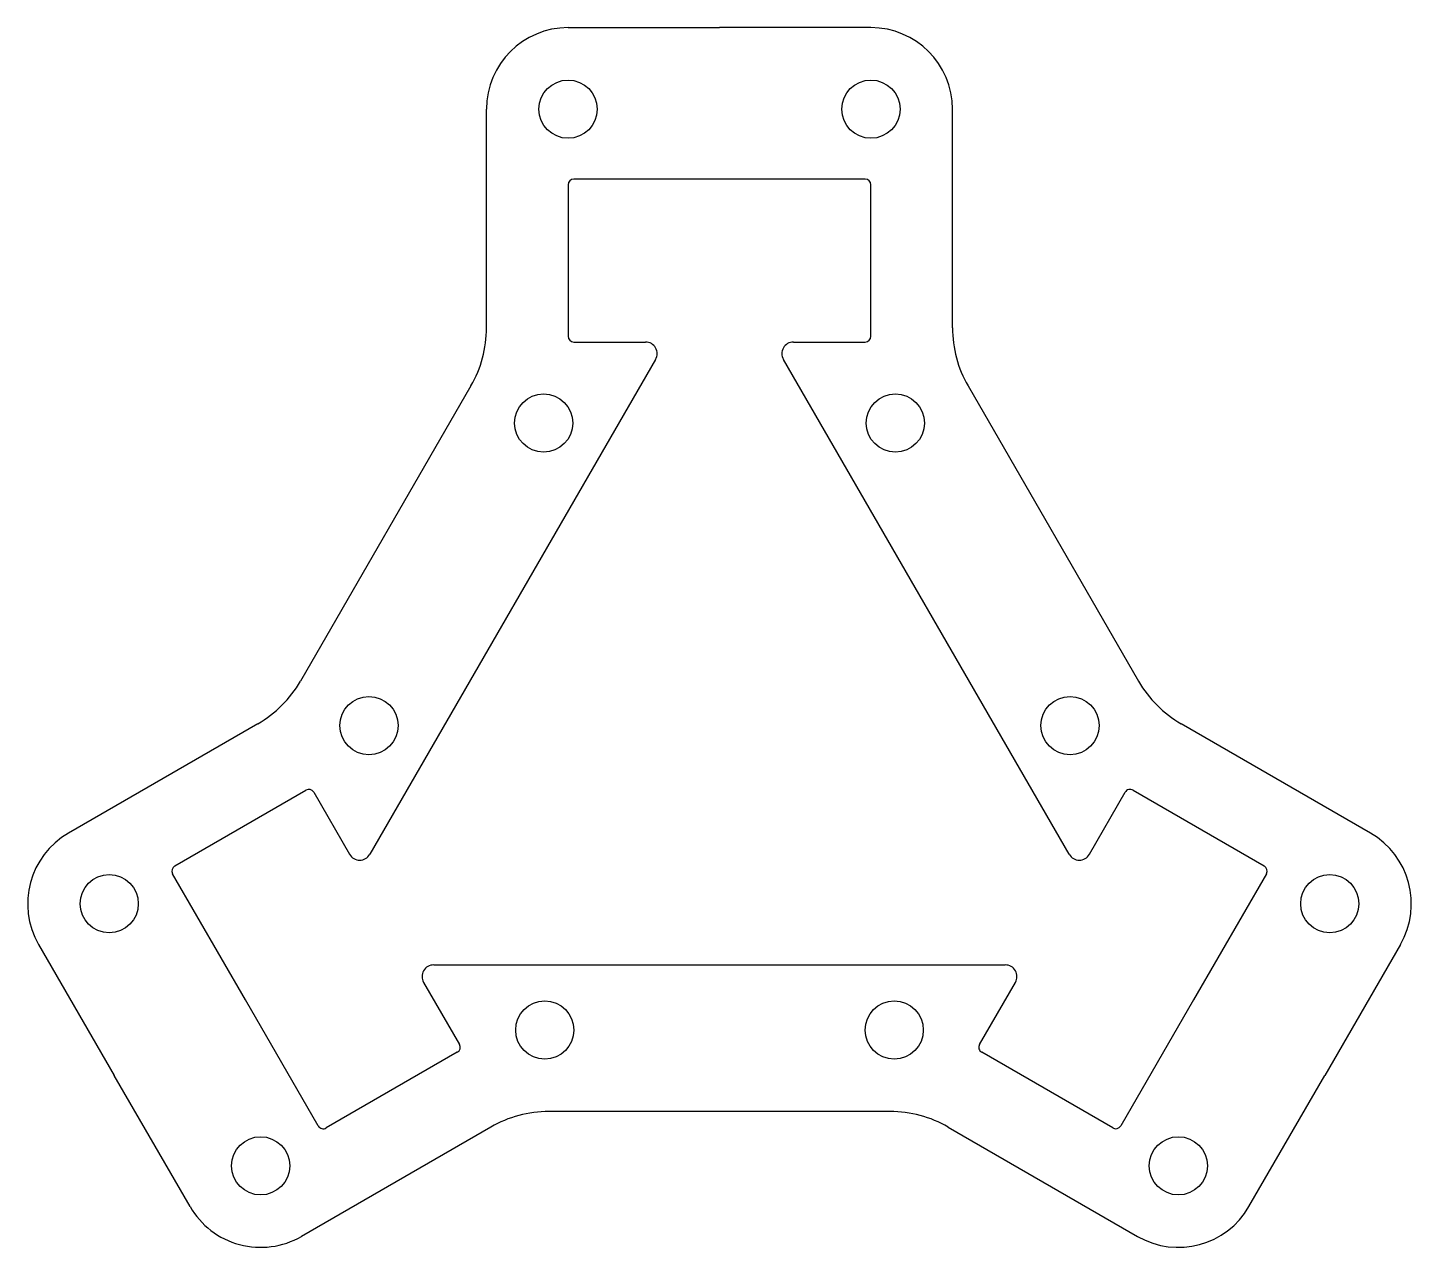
# Model space of a CAD drawing. Header units: millimetres. Extents: x -29.7 to 29.7, y -42.4 to 10.
import ezdxf

# ---------------------------------------------------------------- set-up
doc = ezdxf.new("R2010")
doc.units = ezdxf.units.MM
doc.layers.add('Body012_cs', color=7, linetype='CONTINUOUS')

msp = doc.modelspace()

# ---------------------------------------------------------------- linework, layer by layer
at = {"layer": 'Body012_cs'}
for p, q in [((-6.5, 10, 42.75), (0, 10, 42.75)), ((6.5, 10, 42.75), (0, 10, 42.75)), ((-10, -2.88675, 42.75), (-10, 6.5, 42.75)), ((10, -2.88675, 42.75), (10, 6.5, 42.75)), ((-6.5, 3.25, 42.75), (-6.5, -3.25, 42.75)), ((0, 3.5, 42.75), (-6.25, 3.5, 42.75)), ((6.25, 3.5, 42.75), (0, 3.5, 42.75)), ((6.5, -3.25, 42.75), (6.5, 3.25, 42.75)), ((-6.25, -3.5, 42.75), (-3.17543, -3.5, 42.75)), ((3.17543, -3.5, 42.75), (6.25, -3.5, 42.75)), ((-2.74241, -4.25, 42.75), (-15.0111, -25.5, 42.75)), ((15.0111, -25.5, 42.75), (2.74241, -4.25, 42.75)), ((-10.6699, -5.38675, 42.75), (-17.9904, -18.0662, 42.75)), ((10.6699, -5.38675, 42.75), (17.9904, -18.0662, 42.75)), ((-19.8205, -19.8964, 42.75), (-27.9497, -24.5897, 42.75)), ((27.9497, -24.5897, 42.75), (19.8205, -19.8964, 42.75)), ((-23.3851, -25.9958, 42.75), (-17.7559, -22.7458, 42.75)), ((-17.4144, -22.8373, 42.75), (-15.8771, -25.5, 42.75)), ((15.8771, -25.5, 42.75), (17.4144, -22.8373, 42.75)), ((17.7559, -22.7458, 42.75), (23.3851, -25.9958, 42.75)), ((-20.3516, -31.75, 42.75), (-23.4766, -26.3373, 42.75)), ((23.4766, -26.3373, 42.75), (20.3516, -31.75, 42.75)), ((-29.2308, -29.3708, 42.75), (-25.9808, -35, 42.75)), ((29.2308, -29.3708, 42.75), (25.9808, -35, 42.75)), ((-12.2687, -30.25, 42.75), (12.2687, -30.25, 42.75)), ((-12.7017, -31, 42.75), (-11.1644, -33.6627, 42.75)), ((11.1644, -33.6627, 42.75), (12.7017, -31, 42.75)), ((-17.2266, -37.1627, 42.75), (-20.3516, -31.75, 42.75)), ((20.3516, -31.75, 42.75), (17.2266, -37.1627, 42.75)), ((-11.2559, -34.0042, 42.75), (-16.8851, -37.2542, 42.75)), ((16.8851, -37.2542, 42.75), (11.2559, -34.0042, 42.75)), ((-22.7308, -40.6292, 42.75), (-25.9808, -35, 42.75)), ((22.7308, -40.6292, 42.75), (25.9808, -35, 42.75)), ((7.32051, -36.547, 42.75), (-7.32051, -36.547, 42.75)), ((-9.82051, -37.2169, 42.75), (-17.9497, -41.9103, 42.75)), ((9.82051, -37.2169, 42.75), (17.9497, -41.9103, 42.75))]:
    msp.add_line(p, q, dxfattribs=at)
for centre in [(-6.5, 6.5), (6.5, 6.5), (-7.54904, -6.98131), (7.54904, -6.98131), (-15.049, -19.9717), (15.049, -19.9717), (-26.1997, -27.6208), (26.1997, -27.6208), (-7.5, -33.047), (7.5, -33.047), (-19.6997, -38.8792), (19.6997, -38.8792)]:
    msp.add_circle(centre, 1.25, dxfattribs=at)
for centre, radius, start, end in [((-6.5, 6.5, 42.75), 3.5, 90, 180), ((6.5, 6.5, 42.75), 3.5, 0, 90), ((-6.25, 3.25, 42.75), 0.25, 90, 180), ((6.25, 3.25, 42.75), 0.25, 0, 90), ((-15, -2.88675, 42.75), 5, -30, 0), ((15, -2.88675, 42.75), 5, 180, -150), ((-6.25, -3.25, 42.75), 0.25, 180, -90), ((-3.17543, -4, 42.75), 0.5, -30, 90), ((3.17543, -4, 42.75), 0.5, 90, -150), ((6.25, -3.25, 42.75), 0.25, -90, 0), ((-22.3205, -15.5662, 42.75), 5, -60, -30), ((22.3205, -15.5662, 42.75), 5, -150, -120), ((-17.6309, -22.9623, 42.75), 0.25, 30, 120), ((17.6309, -22.9623, 42.75), 0.25, 60, 150), ((-26.1997, -27.6208, 42.75), 3.5, 120, -150), ((26.1997, -27.6208, 42.75), 3.5, -30, 60), ((-15.4441, -25.25, 42.75), 0.5, -150, -30), ((15.4441, -25.25, 42.75), 0.5, -150, -30), ((-23.2601, -26.2123, 42.75), 0.25, 120, -150), ((23.2601, -26.2123, 42.75), 0.25, -30, 60), ((-12.2687, -30.75, 42.75), 0.5, 90, -150), ((12.2687, -30.75, 42.75), 0.5, -30, 90), ((-11.3809, -33.7877, 42.75), 0.25, -60, 30), ((11.3809, -33.7877, 42.75), 0.25, 150, -120), ((-7.32051, -41.547, 42.75), 5, 90, 120), ((7.32051, -41.547, 42.75), 5, 60, 90), ((-17.0101, -37.0377, 42.75), 0.25, -150, -60), ((17.0101, -37.0377, 42.75), 0.25, -120, -30), ((-19.6997, -38.8792, 42.75), 3.5, -150, -60), ((19.6997, -38.8792, 42.75), 3.5, -120, -30)]:
    msp.add_arc(centre, radius, start, end, dxfattribs=at)

doc.saveas('drawing.dxf')
